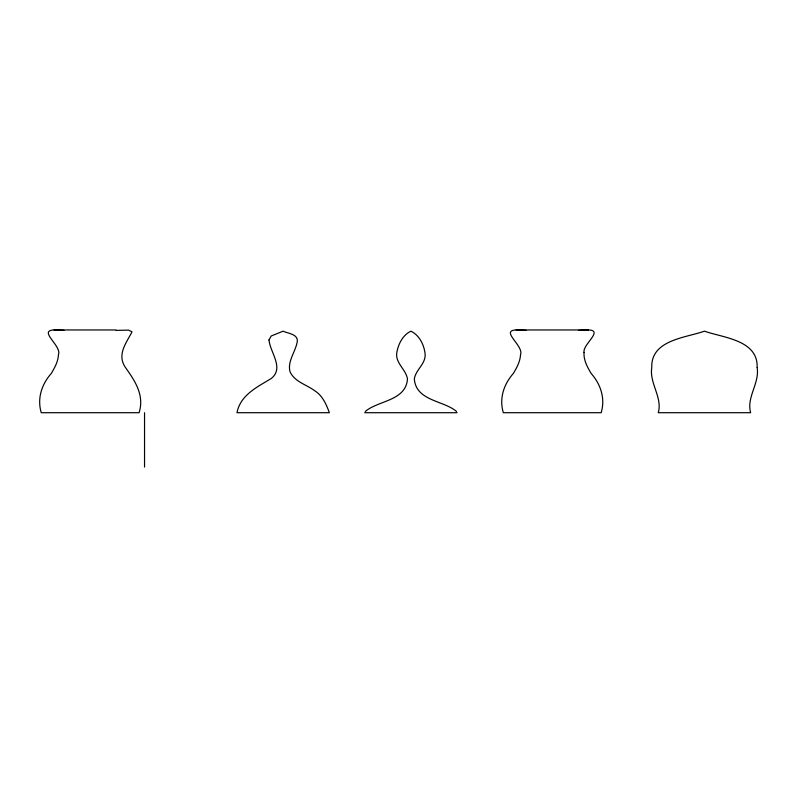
<?xml version="1.0" encoding="UTF-8"?>
<svg xmlns="http://www.w3.org/2000/svg" width="797" height="797" viewBox="0 0 797 797"><rect width="100%" height="100%" fill="white"/><g stroke="black" fill="none" stroke-linecap="round" stroke-linejoin="round"><path stroke-width="1.2" d="M365.295 411.501C377.858 400.463 405.882 401.11 407.476 378.973C406.022 369.28 394.645 362.725 396.906 352.065C398.45 343.736 402.933 334.909 410.913 331.163C419.371 335.218 424.104 344.842 425.09 353.828C426.096 363.791 415.566 369.698 414.35 378.973C415.944 401.11 443.969 400.463 456.532 411.501M116.173 330.386L128.576 330.127L132.013 331.811C126.105 343.437 115.934 355.362 126.434 368.872C135.789 382.161 144.377 395.86 139.106 412.707L41.255 412.707C36.981 398.48 41.703 384.284 51.307 373.414C54.704 367.686 58.131 361.549 58.45 354.735C62.027 345.888 37.838 330.705 53.867 329.958L115.864 329.958M578.473 330.396L588.395 329.958M364.707 412.707L457.119 412.707M516.107 329.958L526.03 330.396M54.037 329.958L63.959 330.396M144.546 412.707L144.546 467.062M268.988 339.921C270.024 352.244 284.479 368.045 271.309 378.455C257.371 387.003 240.515 394.794 236.958 412.707L329.37 412.707C326.322 404.378 322.516 395.551 314.646 390.689C306.447 384.572 294.282 381.693 289.949 371.532C287.328 360.762 295.936 351.357 297.351 341.016C297.62 333.913 287.647 333.475 283.164 331.163L271.239 335.985L268.988 339.921M757.15 367.477C759.77 383.227 746.191 397.484 750.664 412.707L658.252 412.707C662.735 397.484 649.157 383.227 651.777 367.477C650.76 339.821 686.028 337.798 704.458 331.163C722.889 337.798 758.166 339.821 757.15 367.477M584.052 352.413C583.454 360.045 587.379 367.068 591.125 373.414C600.729 384.284 605.451 398.48 601.177 412.707L503.325 412.707C499.042 398.48 503.764 384.284 513.378 373.414C516.765 367.686 520.192 361.549 520.521 354.735C524.097 345.888 499.908 330.705 515.938 329.958L588.565 329.958C603.897 330.446 582.388 344.573 584.052 352.413"/></g></svg>
